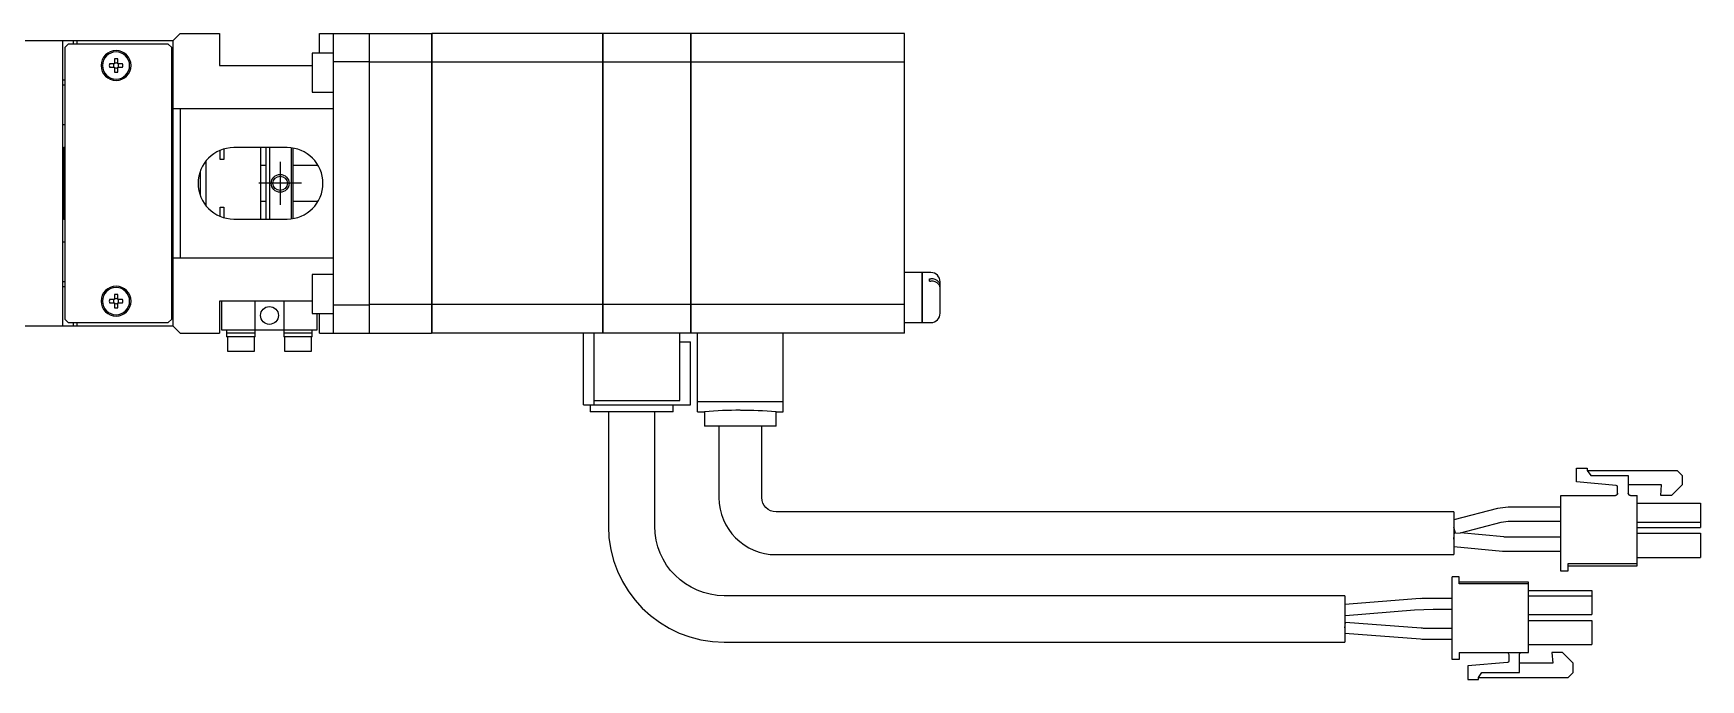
# Model space of a CAD drawing. Extents: x 0 to 840, y -8 to 467.
# Drawn here: x 606.4 to 840.1, y 289.6 to 380.1 of the extents above; entities that cross this region are included whole.
import ezdxf

# ---------------------------------------------------------------- set-up
doc = ezdxf.new("R2010")
doc.units = 0
doc.header["$LTSCALE"] = 0.5
doc.linetypes.add('CENTER', pattern=[50.8, 31.75, -6.35, 6.35, -6.35])
for name, color, linetype in [('MSM_CENTER', 1, 'CENTER'), ('MSM_CONTINUOUS', 7, 'CONTINUOUS'), ('MSM_NARROW', 5, 'CONTINUOUS')]:
    doc.layers.add(name, color=color, linetype=linetype)

msp = doc.modelspace()

# ---------------------------------------------------------------- linework, layer by layer
at = {"layer": 'MSM_CENTER'}
for p, q in [((641.02, 362.1), (641.02, 356.1)), ((644.02, 359.1), (638.02, 359.1))]:
    msp.add_line(p, q, dxfattribs=at)
at = {"layer": 'MSM_CONTINUOUS'}
for p, q in [((588.52, 379.1), (626.02, 379.1)), ((610.52, 379.1), (610.52, 339.1)), ((611.32, 378.6), (610.82, 378.1)), ((625.32, 378.6), (611.32, 378.6)), ((612.02, 379.1), (612.02, 378.6)), ((612.52, 379.1), (612.52, 378.6)), ((625.82, 378.1), (625.32, 378.6)), ((627.02, 380.1), (626.02, 379.1)), ((626.02, 339.1), (626.02, 379.1)), ((627.02, 380.1), (632.52, 380.1)), ((632.52, 380.1), (632.52, 375.6)), ((646.52, 377.35), (646.52, 380.1)), ((646.52, 380.1), (662.22, 380.1)), ((648.52, 338.1), (648.52, 380.1)), ((653.52, 338.1), (653.52, 380.1)), ((662.22, 380.1), (662.22, 338.1)), ((662.27, 380.05), (662.22, 380.05)), ((686.22, 380.1), (662.27, 380.1)), ((662.27, 380.1), (662.27, 338.1)), ((686.22, 380.1), (686.22, 338.1)), ((686.27, 380.05), (686.22, 380.05)), ((698.52, 380.1), (686.27, 380.1)), ((686.27, 380.1), (686.27, 338.1)), ((698.52, 380.1), (698.52, 338.1)), ((698.57, 380.05), (698.52, 380.05)), ((698.57, 380.1), (698.57, 338.1)), ((728.52, 380.1), (698.57, 380.1)), ((728.52, 338.1), (728.52, 380.1)), ((610.82, 378.1), (610.82, 340.1)), ((617.78, 376.52), (617.78, 375.84)), ((618.26, 375.84), (618.26, 376.52)), ((625.82, 340.1), (625.82, 378.1)), ((645.52, 377.35), (645.52, 371.85)), ((648.52, 377.35), (645.52, 377.35)), ((617.78, 375.84), (617.1, 375.84)), ((617.1, 375.36), (617.78, 375.36)), ((617.78, 375.36), (617.78, 374.68)), ((618.94, 375.84), (618.26, 375.84)), ((618.26, 374.68), (618.26, 375.36)), ((618.26, 375.36), (618.94, 375.36)), ((632.52, 375.6), (645.52, 375.6)), ((653.52, 376.1), (648.52, 376.1)), ((662.22, 376.07), (653.52, 376.07)), ((662.27, 375.81), (662.22, 375.81)), ((686.22, 376.07), (662.27, 376.07)), ((686.27, 375.81), (686.22, 375.81)), ((698.52, 376.07), (686.27, 376.07)), ((698.57, 375.81), (698.52, 375.81)), ((728.52, 376.07), (698.57, 376.07)), ((610.52, 373.6), (610.82, 373.6)), ((610.82, 372.85), (610.52, 372.85)), ((626.02, 373.6), (625.82, 373.6)), ((645.52, 371.85), (648.52, 371.85)), ((626.02, 369.6), (648.52, 369.6)), ((627.02, 369.6), (627.02, 348.6)), ((610.52, 367.35), (610.82, 367.35)), ((626.02, 369.1), (625.82, 369.1)), ((626.02, 366.6), (625.82, 366.6)), ((610.72, 364.1), (610.52, 363.9)), ((610.72, 364.1), (610.72, 354.1)), ((610.82, 364.1), (610.72, 364.1)), ((630.62, 362.23), (630.62, 355.97)), ((632.62, 362.43), (632.62, 363.72)), ((633.12, 362.45), (632.62, 362.45)), ((633.12, 362.43), (632.62, 362.43)), ((633.12, 363.9), (633.12, 362.43)), ((642.02, 364.1), (634.52, 364.1)), ((638.32, 354.1), (638.32, 364.1)), ((639.02, 364.1), (639.02, 354.1)), ((639.52, 364.1), (639.52, 354.1)), ((642.62, 354.14), (642.62, 364.06)), ((642.82, 364.03), (642.82, 354.16)), ((629.82, 360.35), (629.68, 360.35)), ((629.82, 360.81), (629.82, 357.39)), ((639.02, 361.6), (638.32, 361.6)), ((646.35, 361.6), (642.82, 361.6)), ((629.68, 357.85), (629.82, 357.85)), ((632.62, 354.47), (632.62, 355.77)), ((632.62, 355.77), (633.12, 355.77)), ((632.62, 355.75), (633.12, 355.75)), ((633.12, 355.77), (633.12, 354.3)), ((638.32, 356.6), (639.02, 356.6)), ((642.82, 356.6), (646.35, 356.6)), ((610.52, 354.3), (610.72, 354.1)), ((610.72, 354.1), (610.82, 354.1)), ((634.52, 354.1), (642.02, 354.1)), ((610.82, 350.85), (610.52, 350.85)), ((625.82, 351.6), (626.02, 351.6)), ((625.82, 349.1), (626.02, 349.1)), ((648.52, 348.6), (626.02, 348.6)), ((645.52, 346.35), (645.52, 340.85)), ((648.52, 346.35), (645.52, 346.35)), ((731.02, 346.6), (728.52, 346.6)), ((731.02, 339.6), (731.02, 346.6)), ((731.07, 346.55), (731.02, 346.55)), ((731.07, 339.6), (731.07, 346.6)), ((732.22, 346.6), (731.07, 346.6)), ((610.52, 345.35), (610.82, 345.35)), ((610.82, 344.6), (610.52, 344.6)), ((625.82, 344.6), (626.02, 344.6)), ((732.02, 345.74), (732.22, 345.74)), ((732.02, 345.39), (732.02, 345.74)), ((732.02, 345.39), (732.22, 345.39)), ((733.52, 340.9), (733.52, 345.3)), ((617.78, 342.84), (617.1, 342.84)), ((617.1, 342.36), (617.78, 342.36)), ((617.78, 343.52), (617.78, 342.84)), ((617.78, 342.36), (617.78, 341.68)), ((618.26, 342.84), (618.26, 343.52)), ((618.94, 342.84), (618.26, 342.84)), ((618.26, 341.68), (618.26, 342.36)), ((618.26, 342.36), (618.94, 342.36)), ((645.52, 342.6), (632.52, 342.6)), ((632.52, 342.6), (632.52, 338.1)), ((632.82, 342.6), (632.82, 338.6)), ((637.52, 337.6), (637.52, 342.6)), ((641.52, 342.6), (641.52, 337.6)), ((648.52, 342.1), (653.52, 342.1)), ((662.22, 342.13), (653.52, 342.13)), ((662.27, 342.39), (662.22, 342.39)), ((686.22, 342.13), (662.27, 342.13)), ((686.27, 342.39), (686.22, 342.39)), ((698.52, 342.13), (686.27, 342.13)), ((698.57, 342.39), (698.52, 342.39)), ((728.52, 342.13), (698.57, 342.13)), ((626.02, 339.1), (588.52, 339.1)), ((610.82, 340.1), (611.32, 339.6)), ((611.32, 339.6), (625.32, 339.6)), ((612.02, 339.6), (612.02, 339.1)), ((612.52, 339.6), (612.52, 339.1)), ((625.32, 339.6), (625.82, 340.1)), ((626.02, 339.1), (627.02, 338.1)), ((645.52, 340.85), (648.52, 340.85)), ((646.22, 338.6), (646.22, 340.85)), ((646.52, 338.1), (646.52, 340.85)), ((728.52, 339.6), (731.02, 339.6)), ((731.02, 339.65), (731.07, 339.65)), ((731.07, 339.6), (732.22, 339.6)), ((627.02, 338.1), (632.52, 338.1)), ((632.82, 338.6), (646.22, 338.6)), ((633.52, 338.6), (633.52, 337.6)), ((637.52, 338.1), (633.52, 338.1)), ((637.52, 337.6), (633.52, 337.6)), ((633.62, 337.6), (633.62, 335.6)), ((637.42, 335.6), (637.42, 337.6)), ((645.52, 338.1), (641.52, 338.1)), ((645.52, 337.6), (641.52, 337.6)), ((641.62, 337.6), (641.62, 335.6)), ((645.42, 335.6), (645.42, 337.6)), ((645.52, 337.6), (645.52, 338.6)), ((646.52, 338.1), (662.22, 338.1)), ((662.27, 338.15), (662.22, 338.15)), ((698.52, 338.1), (662.27, 338.1)), ((683.52, 328.1), (683.52, 338.1)), ((685.02, 328.1), (685.02, 338.1)), ((686.27, 338.15), (686.22, 338.15)), ((697.02, 328.7), (697.02, 338.1)), ((697.02, 336.9), (698.52, 336.9)), ((698.57, 338.15), (698.52, 338.15)), ((698.52, 328.1), (698.52, 336.9)), ((728.52, 338.1), (698.57, 338.1)), ((699.52, 327.1), (699.52, 338.1)), ((711.52, 327.1), (711.52, 338.1)), ((633.62, 335.6), (637.42, 335.6)), ((641.62, 335.6), (645.42, 335.6)), ((683.52, 328.1), (698.52, 328.1)), ((684.45, 328.1), (684.45, 327.1)), ((685.02, 328.7), (697.02, 328.7)), ((696.09, 327.1), (696.09, 328.1)), ((699.52, 328.53), (711.52, 328.53)), ((696.09, 327.1), (684.45, 327.1)), ((687.02, 327.1), (687.02, 311.1)), ((693.52, 311.1), (693.52, 327.1)), ((699.52, 327.1), (700.52, 327.1)), ((700.52, 327.1), (700.52, 325.1)), ((710.52, 325.1), (700.52, 325.1)), ((702.52, 325.1), (702.52, 315.1)), ((708.52, 315.1), (708.52, 325.1)), ((710.52, 327.1), (711.52, 327.1)), ((710.52, 325.1), (710.52, 327.1)), ((822.72, 317.29), (822.72, 319.2)), ((822.72, 319.2), (824.22, 319.2)), ((822.72, 319.2), (824.22, 319.2)), ((824.22, 319.2), (824.22, 318.9)), ((824.22, 318.9), (824.72, 318.2)), ((824.22, 318.9), (824.72, 318.2)), ((824.22, 318.9), (836.82, 318.9)), ((824.22, 318.9), (836.82, 318.9)), ((824.72, 318.2), (829.97, 318.2)), ((824.72, 318.2), (829.97, 318.2)), ((829.97, 318.2), (829.97, 315.7)), ((836.82, 318.9), (837.52, 318.2)), ((836.82, 318.9), (837.52, 318.2)), ((837.52, 318.2), (837.52, 316.9)), ((828.29, 316.8), (822.72, 317.29)), ((828.47, 315.7), (828.47, 316.6)), ((834.65, 316.9), (829.97, 316.9)), ((834.52, 315.4), (834.65, 316.9)), ((834.52, 315.4), (834.65, 316.9)), ((837.52, 316.9), (836.02, 315.4)), ((811.65, 313.58), (805.52, 311.98)), ((813.16, 313.77), (811.65, 313.58)), ((820.52, 313.77), (813.16, 313.77)), ((820.52, 315.4), (828.17, 315.4)), ((820.52, 304.8), (820.52, 315.4)), ((820.52, 315.4), (828.17, 315.4)), ((828.17, 315.4), (828.17, 315.4)), ((830.27, 315.4), (831.22, 315.4)), ((830.27, 315.4), (830.27, 315.4)), ((830.27, 315.4), (831.22, 315.4)), ((831.22, 305.55), (831.22, 315.4)), ((831.22, 314.3), (840.12, 314.3)), ((831.22, 314.3), (840.12, 314.3)), ((836.02, 315.4), (834.52, 315.4)), ((840.12, 314.3), (840.12, 310.9)), ((805.52, 313.1), (710.52, 313.1)), ((805.52, 313.1), (805.52, 307.1)), ((805.74, 310.1), (805.52, 310.95)), ((806.47, 310.16), (812.15, 311.64)), ((812.15, 311.64), (813.16, 311.77)), ((813.16, 311.77), (820.52, 311.77)), ((831.22, 311.65), (840.12, 311.65)), ((831.22, 310.9), (840.12, 310.9)), ((805.52, 309.25), (805.62, 310.24)), ((805.71, 310.24), (805.62, 310.24)), ((805.74, 310.1), (806.47, 310.16)), ((812.52, 309.58), (806.47, 310.16)), ((812.62, 309.57), (812.52, 309.58)), ((820.52, 309.57), (812.62, 309.57)), ((831.22, 310.1), (840.12, 310.1)), ((831.22, 310.1), (840.12, 310.1)), ((840.12, 310.1), (840.12, 306.7)), ((710.52, 307.1), (805.52, 307.1)), ((805.52, 308.24), (812.33, 307.59)), ((812.33, 307.59), (812.62, 307.57)), ((812.62, 307.57), (820.52, 307.57)), ((831.22, 306.7), (840.12, 306.7)), ((806.27, 304), (805.27, 304)), ((805.27, 292.4), (805.27, 304)), ((806.27, 303), (806.27, 304)), ((821.52, 304.8), (820.52, 304.8)), ((831.22, 305.8), (821.52, 305.8)), ((821.52, 305.8), (821.52, 304.8)), ((821.52, 305.55), (831.22, 305.55)), ((815.97, 303.25), (806.27, 303.25)), ((815.97, 303), (806.27, 303)), ((815.97, 293.4), (815.97, 303.25)), ((815.97, 302.1), (824.87, 302.1)), ((824.87, 302.1), (824.87, 298.7)), ((790.27, 301.35), (703.27, 301.35)), ((790.27, 301.35), (790.27, 294.85)), ((800.81, 300.94), (790.27, 300.1)), ((790.33, 298.6), (800.01, 299.37)), ((800.01, 299.37), (802.64, 299.47)), ((805.27, 300.97), (801.67, 300.97)), ((802.64, 299.47), (805.27, 299.47)), ((815.97, 301.35), (824.87, 301.35)), ((790.27, 296.85), (790.33, 297.6)), ((800.95, 296.8), (790.33, 297.6)), ((815.97, 298.7), (824.87, 298.7)), ((815.97, 297.9), (824.87, 297.9)), ((824.87, 297.9), (824.87, 294.5)), ((703.27, 294.85), (790.27, 294.85)), ((790.27, 296.1), (800.84, 295.3)), ((805.27, 296.77), (801.64, 296.77)), ((801.64, 295.27), (805.27, 295.27)), ((815.97, 294.5), (824.87, 294.5)), ((806.27, 292.4), (805.27, 292.4)), ((806.27, 293.4), (815.97, 293.4)), ((806.27, 293.4), (806.27, 292.4)), ((813.22, 293.1), (813.22, 292.2)), ((814.72, 290.6), (814.72, 293.1)), ((819.27, 293.4), (819.4, 291.9)), ((820.77, 293.4), (819.27, 293.4)), ((822.27, 291.9), (820.77, 293.4)), ((813.04, 292), (807.47, 291.51)), ((807.47, 291.51), (807.47, 289.6)), ((808.97, 289.9), (809.47, 290.6)), ((808.97, 289.6), (808.97, 289.9)), ((808.97, 289.9), (821.57, 289.9)), ((809.47, 290.6), (814.72, 290.6)), ((819.4, 291.9), (814.72, 291.9)), ((821.57, 289.9), (822.27, 290.6)), ((822.27, 290.6), (822.27, 291.9)), ((807.47, 289.6), (808.97, 289.6))]:
    msp.add_line(p, q, dxfattribs=at)
at = {"layer": 'MSM_CONTINUOUS', "extrusion": (0, 0, -1)}
for centre, radius in [((-618.02, 375.6), 2.1), ((-618.02, 375.6), 1.9), ((-618.02, 342.6), 2.1), ((-618.02, 342.6), 1.9)]:
    msp.add_circle(centre, radius, dxfattribs=at)
at = {"layer": 'MSM_CONTINUOUS'}
for centre, radius in [((641.02, 359.1), 1.01), ((639.52, 340.6), 1.25)]:
    msp.add_circle(centre, radius, dxfattribs=at)
for centre, radius, start, end in [((618.02, 375.6), 0.95, 75.3667, 104.6333), ((618.02, 375.6), 0.95, 165.3667, 194.6333), ((618.02, 375.6), 0.365, 138.8496, 221.1504), ((618.02, 375.6), 0.365, 48.8496, 131.1504), ((618.02, 375.6), 0.365, 228.8496, 311.1504), ((618.02, 375.6), 0.95, 255.3667, 284.6333), ((618.02, 375.6), 0.365, 318.8496, 41.1504), ((618.02, 375.6), 0.95, 345.3667, 14.6333), ((634.52, 359.1), 5, 90, 270), ((642.02, 359.1), 5, 270, 90), ((732.22, 345.3), 1.3, 0, 90), ((618.02, 342.6), 0.95, 75.3667, 104.6333), ((732.3, 344.34), 1.41, 41.3743, 92.8178), ((732.31, 344.01), 1.39, 42.8199, 93.04), ((732.77, 344.45), 0.754, 5.8166, 41.8939), ((732.77, 344.8), 0.751, 1.7681, 38.8955), ((618.02, 342.6), 0.95, 165.3667, 194.6333), ((618.02, 342.6), 0.365, 138.8496, 221.1504), ((618.02, 342.6), 0.365, 48.8496, 131.1504), ((618.02, 342.6), 0.365, 228.8496, 311.1504), ((618.02, 342.6), 0.95, 255.3667, 284.6333), ((618.02, 342.6), 0.365, 318.8496, 41.1504), ((618.02, 342.6), 0.95, 345.3667, 14.6333), ((732.22, 340.9), 1.3, 270, 0), ((705.53, 267.06), 60.26, 90.0102, 94.77), ((705.51, 267.08), 60.23, 85.2289, 89.9909), ((828.17, 315.7), 0.3, 270, 0), ((828.17, 315.7), 0.3, 270, 0), ((828.27, 316.6), 0.2, 0, 85), ((830.27, 315.7), 0.3, 180, 270), ((830.27, 315.7), 0.3, 180, 270), ((710.52, 315.1), 8, 180, 270), ((703.27, 311.1), 16.25, 180, 270), ((801.67, 290.22), 10.75, 90, 94.548), ((790.33, 298.68), 0.0799, 220.0904, 268.8257), ((790.33, 297.52), 0.0778, 91.0676, 137.6816), ((801.64, 306.02), 10.75, 265.7108, 270)]:
    msp.add_arc(centre, radius, start, end, dxfattribs=at)
at = {"layer": 'MSM_CONTINUOUS', "extrusion": (0, 0, -1)}
for centre, radius, start, end in [((-828.17, 315.7), 0.3, 180, 270), ((-828.17, 315.7), 0.3, 180, 270), ((-830.27, 315.7), 0.3, 270, 0), ((-830.27, 315.7), 0.3, 270, 0), ((-710.52, 315.1), 2, 270, 0), ((-703.27, 311.1), 9.75, 270, 0), ((-801.64, 306.02), 9.25, 270, 274.2892), ((-812.92, 293.1), 0.3, 90, 180), ((-813.02, 292.2), 0.2, 180, 265), ((-815.02, 293.1), 0.3, 0, 90)]:
    msp.add_arc(centre, radius, start, end, dxfattribs=at)
at = {"layer": 'MSM_NARROW'}
msp.add_circle((641.02, 359.1), 1.25, dxfattribs=at)

doc.saveas('drawing.dxf')
